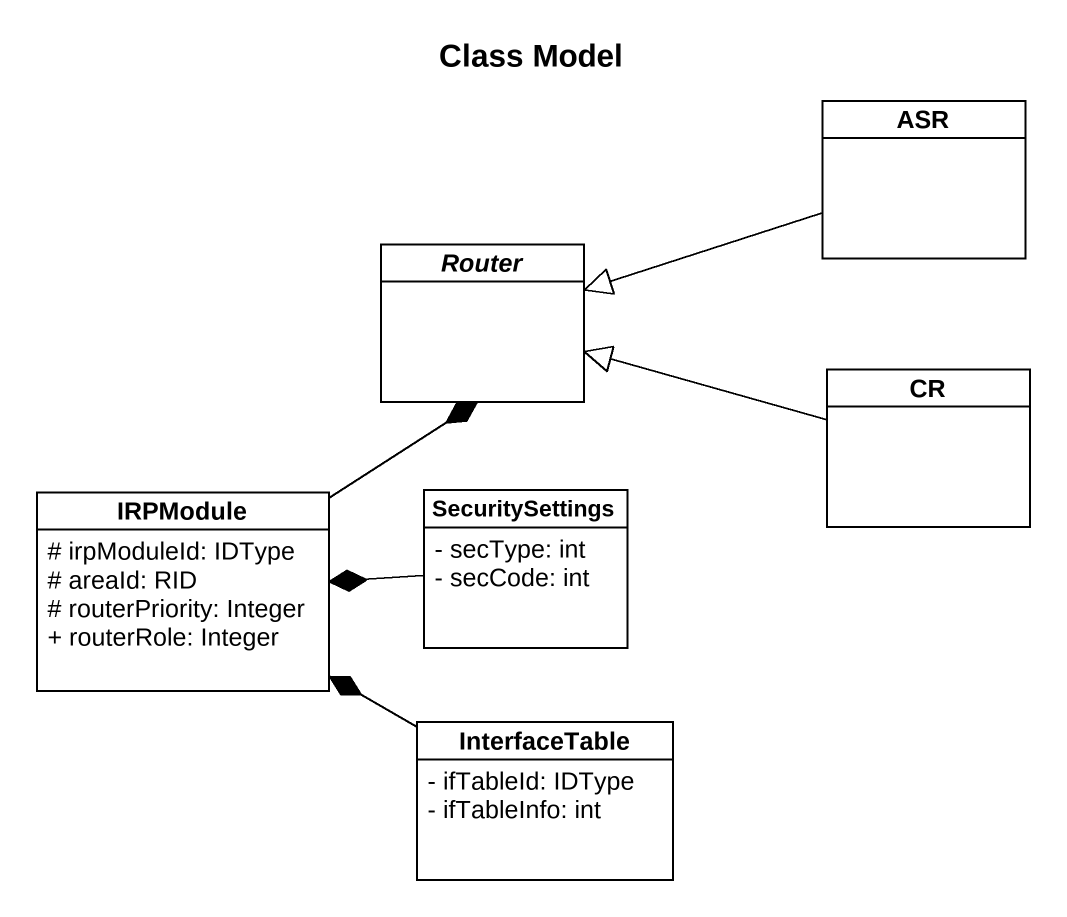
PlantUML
@startuml
title Class Model
hide circle
hide empty members
skinparam classAttributeIconSize 0
class ASR
abstract class Router
class CR
class IRPModule {
  # irpModuleId: IDType
  # areaId: RID
  # routerPriority: Integer
  + routerRole: Integer
}
class SecuritySettings {
  - secType: int
  - secCode: int
}
class InterfaceTable {
  - ifTableId: IDType
  - ifTableInfo: int
}
ASR -left-|> Router
CR -left-|> Router
IRPModule -up-* Router
SecuritySettings -left-* IRPModule
InterfaceTable -left-* IRPModule
@enduml
